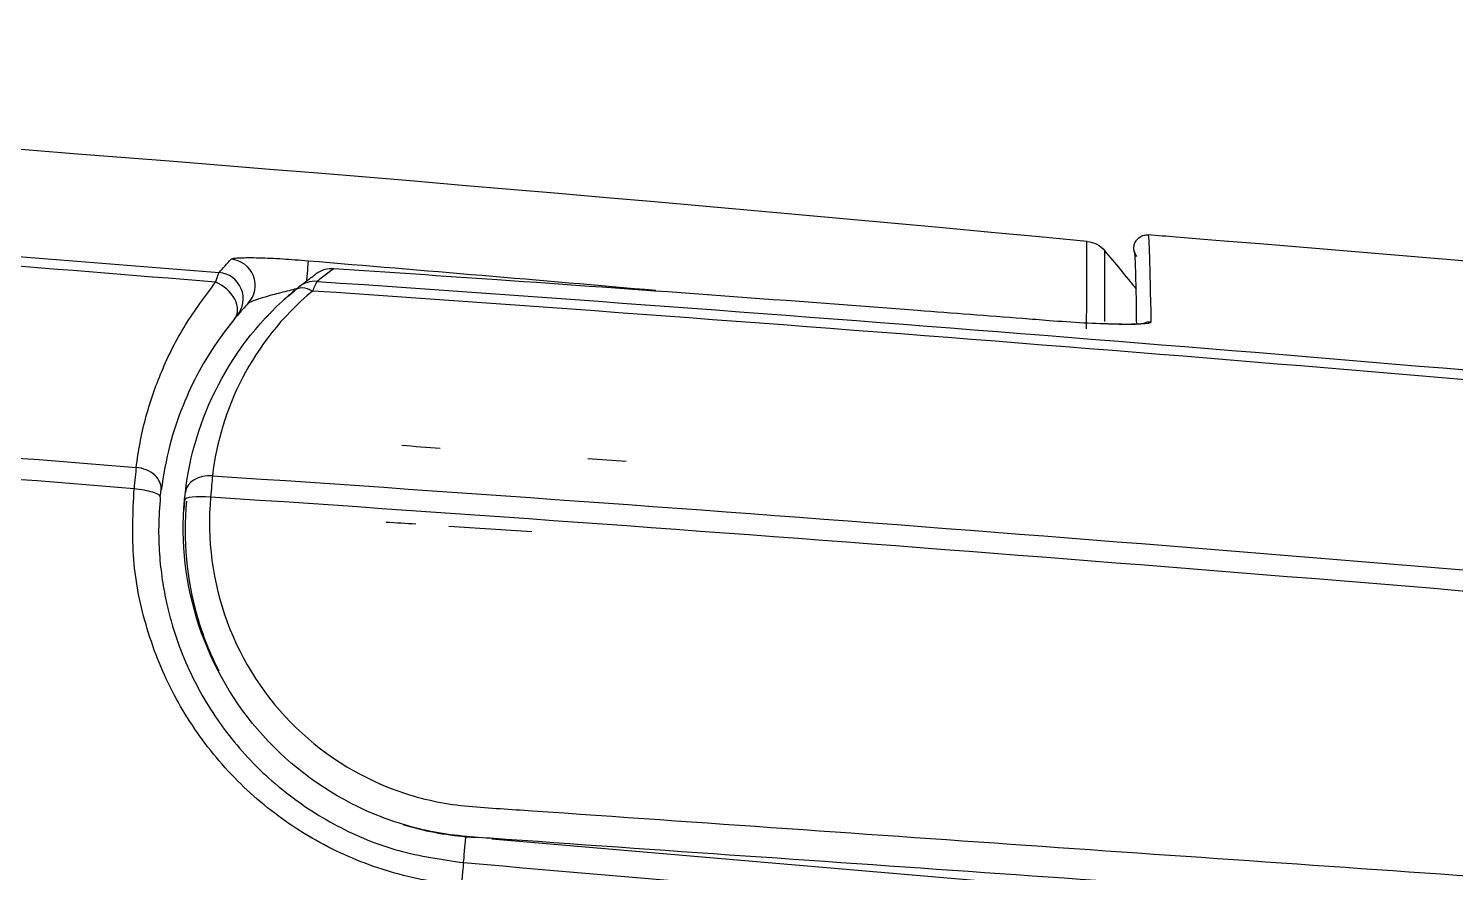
# Model space of a CAD drawing. Header units: millimetres. Extents: x -8699 to 14519, y -2727 to 7848.
# Drawn here: x -8503.6 to -8395.3, y 7097 to 7161.1 of the extents above; entities that cross this region are included whole.
import ezdxf

# ---------------------------------------------------------------- set-up
doc = ezdxf.new("R2010")
doc.units = ezdxf.units.MM
doc.layers.add('1', color=7, linetype='Continuous', true_color=0xffffff)

msp = doc.modelspace()

# ---------------------------------------------------------------- linework, layer by layer
at = {"layer": '1', "color": 8, "linetype": 'Continuous'}
for p, q in [((-8470.43, 7099.75), (-8469.57, 7099.68)), ((-8468.47, 7099.59), (-8422.68, 7095.67))]:
    msp.add_line(p, q, dxfattribs=at)
at = {"layer": '1', "color": 7, "linetype": 'Continuous'}
for centre, major_axis, ratio, start_param, end_param in [((-8488.41, 7141.61), (-1.46, 1.36), 0.993462, 3.141593, 5.378888), ((-8482.56, 7141.5), (0.16, 1.99), 0.000949, 0.149246, 1.329974), ((-8489.32, 7140.59), (-1.53, 1.29), 0.992997, 3.141593, 5.329089), ((-8489.51, 7140.35), (1.54, -1.27), 0.670785, 0, 2.021546)]:
    msp.add_ellipse(centre, major_axis=major_axis, ratio=ratio, start_param=start_param, end_param=end_param, dxfattribs=at)
at = {"layer": '1', "color": 8, "linetype": 'Continuous'}
for centre, major_axis, ratio, start_param, end_param in [((-8482.14, 7139.68), (1.28, -1.54), 0.603152, 2.150038, 3.141593), ((-8481.86, 7139.92), (1.25, -1.56), 0.989918, 2.392512, 3.141593), ((-8418.52, 7137.82), (1, 0.019), 0.996191, 1.471958, 2.047148), ((-8495.55, 7126.29), (-1.99, 0.24), 0.743951, 3.141593, 4.755891), ((-8489.73, 7125.66), (1.99, -0.23), 0.743796, 1.621115, 3.141593), ((-8495.61, 7125.75), (1.99, -0.2), 0.20102, 0, 1.59422), ((-8489.79, 7125.12), (1.99, -0.18), 0.201779, 1.595318, 3.141593), ((-8470.43, 7099.79), (-0.17, -1.99), 0.000983, 0, 1.552704), ((-8470.77, 7095.79), (-0.17, -1.99), 0.01558, 3.141593, 4.570607)]:
    msp.add_ellipse(centre, major_axis=major_axis, ratio=ratio, start_param=start_param, end_param=end_param, dxfattribs=at)
at = {"layer": '1', "color": 7, "linetype": 'Continuous'}
for points in [[(-8423.28, 7144.94), (-8501.08, 7152.3), (-8579.02, 7157.8), (-8657.11, 7161.1)], [(-8423.28, 7144.94), (-8501.07, 7152.3), (-8579.04, 7157.8), (-8657.11, 7161.1)], [(-8416.51, 7145.26), (-8417.22, 7145.32), (-8417.94, 7145.37), (-8418.65, 7145.43)], [(-8423.28, 7144.94), (-8422.75, 7144.89), (-8422.27, 7144.64), (-8421.94, 7144.23)], [(-7994.11, 7093.55), (-8134.16, 7116.44), (-8275.05, 7133.9), (-8416.51, 7145.26)], [(-8419.53, 7141.34), (-8420.33, 7142.31), (-8421.13, 7143.28), (-8421.94, 7144.23)], [(-8483.46, 7141.19), (-8483.74, 7140.95), (-8484.02, 7140.7), (-8484.3, 7140.45)], [(-8486.95, 7140.24), (-8487.23, 7139.94), (-8487.51, 7139.63), (-8487.79, 7139.3)], [(-8487.97, 7139.08), (-8487.87, 7139.2), (-8487.8, 7139.28), (-8487.79, 7139.3)], [(-8493.62, 7125.55), (-8493.6, 7125.74), (-8493.58, 7125.92), (-8493.56, 7126.05)], [(-8470.6, 7097.78), (-8454.69, 7096.42), (-8438.77, 7095.06), (-8422.85, 7093.7)]]:
    msp.add_open_spline(points, degree=3, dxfattribs=at)
at = {"layer": '1', "color": 8, "linetype": 'Continuous'}
for points, knots in [([(-8489.42, 7141.84), (-8502.23, 7142.9), (-8531.44, 7145.19), (-8585.52, 7148.87), (-8626.83, 7151.03), (-8651.72, 7152.1)], [0, 0, 0, 0, 0.237223, 0.540651, 1, 1, 1, 1]), ([(-8651.68, 7152.85), (-8644.9, 7152.55), (-8631.34, 7151.94), (-8611.01, 7150.91), (-8590.68, 7149.78), (-8563.59, 7148.13), (-8536.51, 7146.27), (-8509.45, 7144.22), (-8495.92, 7143.12), (-8489.16, 7142.57)], [0, 0, 0, 0, 0.125001, 0.249997, 0.374992, 0.49999, 0.749992, 0.874995, 1, 1, 1, 1]), ([(-8423.32, 7138.29), (-8423.32, 7138.78), (-8423.31, 7139.79), (-8423.31, 7141.11), (-8423.3, 7142.31), (-8423.3, 7143.6), (-8423.29, 7144.35), (-8423.3, 7144.71), (-8423.31, 7144.89), (-8423.29, 7144.92), (-8423.28, 7144.94)], [0, 0, 0, 0, 0.115016, 0.236679, 0.364988, 0.499946, 0.749919, 0.812432, 0.874953, 1, 1, 1, 1]), ([(-8488.25, 7143.59), (-8488.23, 7143.6), (-8488.19, 7143.63), (-8487.99, 7143.67), (-8487.44, 7143.71), (-8486.18, 7143.71), (-8484.65, 7143.64), (-8483.38, 7143.55), (-8482.73, 7143.5), (-8482.39, 7143.47)], [0, 0, 0, 0, 0.060596, 0.123917, 0.248819, 0.499605, 0.748837, 0.871885, 1, 1, 1, 1]), ([(-8489.42, 7141.84), (-8489.35, 7142.03), (-8489.23, 7142.41), (-8489.18, 7142.52), (-8489.16, 7142.57)], [0, 0, 0, 0, 0.519015, 1, 1, 1, 1]), ([(-8480.46, 7142.86), (-8480.61, 7142.75), (-8480.76, 7142.64), (-8481.18, 7142.32), (-8481.46, 7142.12), (-8481.72, 7141.9)], [0, 0, 0, 0, 0.355872, 0.355872, 1, 1, 1, 1]), ([(-8495.45, 7127.78), (-8495.36, 7128.4), (-8495.19, 7129.63), (-8494.76, 7131.47), (-8494.22, 7133.29), (-8493.29, 7135.69), (-8491.86, 7138.6), (-8490.22, 7140.77), (-8489.42, 7141.84)], [0, 0, 0, 0, 0.12546, 0.250371, 0.376601, 0.501619, 0.75539, 1, 1, 1, 1]), ([(-8482.07, 7141.17), (-8484.43, 7139.2), (-8486.14, 7136.96), (-8488.63, 7132.18), (-8489.36, 7129.7), (-8489.66, 7127.15)], [0, 0, 0, 0, 0.5, 0.5, 1, 1, 1, 1]), ([(-8481.72, 7141.9), (-8481.74, 7141.88), (-8481.77, 7141.82), (-8481.85, 7141.65), (-8481.91, 7141.52), (-8482.01, 7141.3), (-8482.03, 7141.24), (-8482.07, 7141.17)], [0, 0, 0, 0, 0.388516, 0.388516, 0.830637, 0.830637, 1, 1, 1, 1]), ([(-8039.88, 7097.67), (-8041.64, 7097.85), (-8043.48, 7098.04), (-8047.18, 7098.43), (-8049.06, 7098.62), (-8054.78, 7099.22), (-8058.71, 7099.64), (-8070.81, 7100.95), (-8079.31, 7101.88), (-8105.58, 7104.81), (-8123.64, 7106.87), (-8160.28, 7111.02), (-8178.83, 7113.09), (-8216.24, 7117.15), (-8235.13, 7119.16), (-8291.81, 7125), (-8329.75, 7128.71), (-8405.86, 7135.5), (-8443.95, 7138.56), (-8482.07, 7141.17)], [0, 0, 0, 0, 0.015625, 0.015625, 0.03125, 0.03125, 0.0625, 0.0625, 0.125, 0.125, 0.25, 0.25, 0.375, 0.375, 0.5, 0.5, 0.75, 0.75, 1, 1, 1, 1]), ([(-8481.72, 7141.9), (-8443.73, 7139.3), (-8405.76, 7136.24), (-8329.9, 7129.46), (-8292.07, 7125.76), (-8235.57, 7119.91), (-8216.74, 7117.91), (-8179.45, 7113.85), (-8160.95, 7111.78), (-8124.42, 7107.62), (-8106.4, 7105.55), (-8080.2, 7102.6), (-8071.71, 7101.65), (-8055.61, 7099.9), (-8047.98, 7099.08), (-8040.85, 7098.34)], [0, 0, 0, 0, 0.25, 0.25, 0.5, 0.5, 0.625, 0.625, 0.75, 0.75, 0.875, 0.875, 0.9375, 0.9375, 1, 1, 1, 1]), ([(-8652.4, 7137.6), (-8626.14, 7136.47), (-8599.97, 7135.09), (-8547.74, 7131.8), (-8521.64, 7129.9), (-8495.45, 7127.78)], [0, 0, 0, 0, 0.5, 0.5, 1, 1, 1, 1]), ([(-8495.61, 7126.16), (-8521.72, 7128.28), (-8547.85, 7130.2), (-8600.14, 7133.48), (-8626.3, 7134.85), (-8652.47, 7135.98)], [0, 0, 0, 0, 0.5, 0.5, 1, 1, 1, 1]), ([(-8489.66, 7127.15), (-8489.68, 7126.94), (-8489.7, 7126.68), (-8489.75, 7126.14), (-8489.78, 7125.83), (-8489.8, 7125.53)], [0, 0, 0, 0, 0.499876, 0.499876, 1, 1, 1, 1]), ([(-8489.66, 7127.15), (-8450.06, 7124.52), (-8410.47, 7121.41), (-8331.4, 7114.59), (-8291.85, 7110.88), (-8232.97, 7105.1), (-8213.4, 7103.13), (-8184.2, 7100.12), (-8174.52, 7099.12), (-8155.24, 7097.09), (-8145.65, 7096.08), (-8126.61, 7094.12), (-8117.17, 7093.16), (-8098.5, 7091.31), (-8089.22, 7090.41), (-8071.26, 7088.74), (-8062.57, 7087.95), (-8045.95, 7086.52), (-8037.97, 7085.86), (-8030.64, 7085.26)], [0, 0, 0, 0, 0.25, 0.25, 0.5, 0.5, 0.625, 0.625, 0.6875, 0.6875, 0.75, 0.75, 0.8125, 0.8125, 0.875, 0.875, 0.9375, 0.9375, 1, 1, 1, 1]), ([(-8470.78, 7096.07), (-8471.69, 7096.18), (-8473.5, 7096.38), (-8476.16, 7097.04), (-8478.74, 7097.94), (-8482.04, 7099.49), (-8485.87, 7102.02), (-8489.71, 7105.91), (-8492.74, 7110.45), (-8494.76, 7115.47), (-8495.86, 7120.79), (-8495.69, 7124.37), (-8495.61, 7126.16)], [0, 0, 0, 0, 0.062651, 0.124851, 0.187239, 0.250464, 0.375081, 0.500349, 0.6251, 0.750154, 0.875054, 1, 1, 1, 1]), ([(-8491.63, 7125.21), (-8491.91, 7122.28), (-8491.64, 7119.3), (-8490.42, 7115.07), (-8489.86, 7113.68), (-8489.18, 7112.35)], [0, 0, 0, 0, 0.663437, 0.663437, 1, 1, 1, 1]), ([(-8489.8, 7125.53), (-8490.09, 7122.31), (-8489.66, 7119.07), (-8487.44, 7113.05), (-8485.63, 7110.26), (-8480.98, 7105.77), (-8478.13, 7104.04), (-8473.45, 7102.52), (-8471.84, 7102.2), (-8468.62, 7101.92), (-8467.01, 7101.83), (-8452.49, 7100.82), (-8439.59, 7099.92), (-8400.88, 7097.23), (-8375.06, 7095.44), (-8297.69, 7090.06), (-8246.33, 7086.51), (-8182.69, 7082.11), (-8170.01, 7081.24), (-8144.84, 7079.5), (-8132.35, 7078.64), (-8107.68, 7076.95), (-8095.46, 7076.11), (-8071.71, 7074.5), (-8060.32, 7073.73), (-8044.2, 7072.64), (-8039, 7072.28), (-8028.95, 7071.6), (-8024.15, 7071.28), (-8010.65, 7070.36), (-8002.73, 7069.83), (-7992.54, 7069.13), (-7989.41, 7068.92), (-7983.93, 7068.55), (-7981.58, 7068.39), (-7975.76, 7068), (-7973.52, 7067.85), (-7973.5, 7067.85)], [0, 0, 0, 0, 0.015625, 0.015625, 0.03125, 0.03125, 0.046875, 0.046875, 0.054688, 0.054688, 0.0625, 0.0625, 0.125, 0.125, 0.25, 0.25, 0.5, 0.5, 0.5625, 0.5625, 0.625, 0.625, 0.6875, 0.6875, 0.75, 0.75, 0.78125, 0.78125, 0.8125, 0.8125, 0.875, 0.875, 0.90625, 0.90625, 0.9375, 0.9375, 1, 1, 1, 1]), ([(-8030.08, 7083.89), (-8037.47, 7084.48), (-8045.39, 7085.12), (-8062.14, 7086.53), (-8070.92, 7087.3), (-8097.77, 7089.76), (-8116.51, 7091.6), (-8145.29, 7094.54), (-8154.94, 7095.55), (-8174.28, 7097.57), (-8183.99, 7098.57), (-8213.19, 7101.56), (-8232.78, 7103.52), (-8272.16, 7107.37), (-8291.93, 7109.26), (-8331.45, 7112.92), (-8351.22, 7114.69), (-8410.56, 7119.79), (-8450.16, 7122.9), (-8489.8, 7125.53)], [0, 0, 0, 0, 0.0625, 0.0625, 0.125, 0.125, 0.25, 0.25, 0.3125, 0.3125, 0.375, 0.375, 0.5, 0.5, 0.625, 0.625, 0.75, 0.75, 1, 1, 1, 1])]:
    msp.add_open_spline(points, degree=3, knots=knots, dxfattribs=at)
at = {"layer": '1', "color": 7, "linetype": 'Continuous'}
for points, knots in [([(-8419.5, 7143.8), (-8419.57, 7143.88), (-8419.63, 7143.98), (-8419.71, 7144.19), (-8419.73, 7144.31), (-8419.73, 7144.53), (-8419.72, 7144.64), (-8419.64, 7144.86), (-8419.59, 7144.96), (-8419.45, 7145.13), (-8419.37, 7145.21), (-8419.18, 7145.33), (-8419.07, 7145.38), (-8418.86, 7145.43), (-8418.76, 7145.44), (-8418.65, 7145.43)], [0, 0, 0, 0, 0.144147, 0.144147, 0.288295, 0.288295, 0.432442, 0.432442, 0.576589, 0.576589, 0.720737, 0.720737, 0.864884, 0.864884, 1, 1, 1, 1]), ([(-8421.94, 7144.23), (-8421.94, 7144.23), (-8421.96, 7144.2), (-8421.95, 7143.83), (-8421.95, 7142.68), (-8421.95, 7140.89), (-8421.95, 7139.38), (-8421.95, 7138.86)], [0, 0, 0, 0, 0.089539, 0.275969, 0.559394, 0.854138, 1, 1, 1, 1]), ([(-8419.7, 7144.2), (-8419.7, 7144.2), (-8419.69, 7144.19), (-8419.68, 7144.07), (-8419.65, 7143.62), (-8419.61, 7142.77), (-8419.59, 7141.45), (-8419.54, 7139.97), (-8419.55, 7139.02), (-8419.54, 7138.7)], [0, 0, 0, 0, 0.005651, 0.124276, 0.279558, 0.479295, 0.691531, 0.90489, 1, 1, 1, 1]), ([(-8482.46, 7141.97), (-8482.46, 7141.97), (-8482.46, 7141.97), (-8482.24, 7142.14), (-8482.02, 7142.31), (-8481.81, 7142.47)], [0, 0, 0, 0, 0.00001, 0.00001, 1, 1, 1, 1]), ([(-8480.46, 7142.86), (-8480.57, 7142.87), (-8480.69, 7142.87), (-8481.02, 7142.84), (-8481.24, 7142.78), (-8481.57, 7142.63), (-8481.69, 7142.55), (-8481.81, 7142.47)], [0, 0, 0, 0, 0.230573, 0.230573, 0.703624, 0.703624, 1, 1, 1, 1]), ([(-8426.17, 7138.92), (-8426.84, 7138.97), (-8427.5, 7139.03), (-8430.82, 7139.28), (-8433.48, 7139.49), (-8446.78, 7140.5), (-8457.42, 7141.28), (-8472.19, 7142.3), (-8476.33, 7142.59), (-8480.46, 7142.86)], [0, 0, 0, 0, 0.03674, 0.03674, 0.183698, 0.183698, 0.771537, 0.771537, 1, 1, 1, 1]), ([(-8491.72, 7125.89), (-8491.39, 7128.7), (-8490.58, 7131.42), (-8487.85, 7136.66), (-8485.98, 7139.09), (-8483.42, 7141.22)], [0, 0, 0, 0, 0.5, 0.5, 1, 1, 1, 1]), ([(-8483.28, 7141.34), (-8483.47, 7141.29), (-8484.09, 7141.14), (-8484.93, 7140.92), (-8485.73, 7140.7), (-8486.29, 7140.52), (-8486.76, 7140.36), (-8486.89, 7140.28), (-8486.95, 7140.24)], [0, 0, 0, 0, 0.129112, 0.419532, 0.577016, 0.710311, 0.86907, 1, 1, 1, 1]), ([(-8483.42, 7141.22), (-8483.39, 7141.24), (-8483.36, 7141.27), (-8483.28, 7141.34), (-8483.22, 7141.38), (-8483.15, 7141.45), (-8483.12, 7141.47), (-8483.11, 7141.47)], [0, 0, 0, 0, 0.186854, 0.186854, 0.638611, 0.638611, 1, 1, 1, 1]), ([(-8483.11, 7141.47), (-8482.9, 7141.64), (-8482.68, 7141.81), (-8482.46, 7141.97), (-8482.46, 7141.97), (-8482.46, 7141.97)], [0, 0, 0, 0, 0.999989, 0.999989, 1, 1, 1, 1]), ([(-8487.97, 7139.08), (-8488.44, 7138.48), (-8489.45, 7137.18), (-8490.77, 7134.99), (-8492, 7132.39), (-8493.02, 7129.37), (-8493.37, 7127.2), (-8493.56, 7126.05)], [0, 0, 0, 0, 0.149228, 0.323754, 0.523684, 0.749084, 1, 1, 1, 1]), ([(-8485.25, 7139.52), (-8485.27, 7139.5), (-8485.31, 7139.46), (-8485.41, 7139.36), (-8485.47, 7139.29), (-8485.56, 7139.2), (-8485.58, 7139.18), (-8485.6, 7139.16)], [0, 0, 0, 0, 0.478878, 0.478878, 0.887947, 0.887947, 1, 1, 1, 1]), ([(-8418.44, 7138.82), (-8418.44, 7138.74), (-8418.72, 7138.68), (-8419.69, 7138.63), (-8420.36, 7138.63), (-8422.62, 7138.68), (-8424.39, 7138.78), (-8426.17, 7138.92)], [0, 0, 0, 0, 0.25, 0.25, 0.5, 0.5, 1, 1, 1, 1]), ([(-8418.91, 7138.71), (-8418.91, 7138.71), (-8418.91, 7138.7), (-8418.98, 7138.69), (-8419.29, 7138.66), (-8419.94, 7138.64), (-8420.94, 7138.64), (-8421.75, 7138.67), (-8422.19, 7138.69)], [0, 0, 0, 0, 0.007511, 0.098694, 0.246047, 0.464353, 0.728891, 1, 1, 1, 1]), ([(-8491.78, 7125.3), (-8491.77, 7125.43), (-8491.76, 7125.55), (-8491.73, 7125.74), (-8491.73, 7125.82), (-8491.72, 7125.89)], [0, 0, 0, 0, 0.568047, 0.568047, 1, 1, 1, 1]), ([(-8493.62, 7125.55), (-8493.67, 7124.81), (-8493.78, 7123.36), (-8493.71, 7121.25), (-8493.5, 7119.27), (-8493.15, 7117.44), (-8492.42, 7114.64), (-8490.92, 7111.01), (-8488.11, 7106.81), (-8484.54, 7103.25), (-8480.29, 7100.45), (-8475.59, 7098.5), (-8472.26, 7098.02), (-8470.6, 7097.78)], [0, 0, 0, 0, 0.056545, 0.109836, 0.159873, 0.206659, 0.250194, 0.378181, 0.500007, 0.626352, 0.751722, 0.876232, 1, 1, 1, 1]), ([(-7975.55, 7065.27), (-7975.57, 7065.27), (-7977.85, 7065.43), (-7983.75, 7065.84), (-7986.13, 7066), (-7991.68, 7066.39), (-7994.84, 7066.61), (-8005.12, 7067.33), (-8013.13, 7067.89), (-8026.75, 7068.84), (-8031.61, 7069.17), (-8041.72, 7069.88), (-8046.96, 7070.24), (-8063.17, 7071.37), (-8074.63, 7072.17), (-8098.5, 7073.83), (-8110.72, 7074.69), (-8135.43, 7076.41), (-8147.94, 7077.28), (-8173.13, 7079.03), (-8185.82, 7079.92), (-8249.49, 7084.36), (-8300.85, 7087.94), (-8378.25, 7093.33), (-8404.06, 7095.13), (-8442.77, 7097.83), (-8455.68, 7098.72), (-8470.19, 7099.74), (-8471.8, 7099.86), (-8474.98, 7100.56), (-8476.56, 7101.08), (-8481, 7103.08), (-8483.69, 7105.05), (-8488.01, 7109.86), (-8489.67, 7112.72), (-8491.7, 7118.84), (-8492.07, 7122.07), (-8491.78, 7125.3)], [0, 0, 0, 0, 0.0625, 0.0625, 0.09375, 0.09375, 0.125, 0.125, 0.1875, 0.1875, 0.21875, 0.21875, 0.25, 0.25, 0.3125, 0.3125, 0.375, 0.375, 0.4375, 0.4375, 0.5, 0.5, 0.75, 0.75, 0.875, 0.875, 0.9375, 0.9375, 0.945312, 0.945312, 0.953125, 0.953125, 0.96875, 0.96875, 0.984375, 0.984375, 1, 1, 1, 1]), ([(-8491.78, 7125.3), (-8491.79, 7125.22), (-8491.79, 7125.12), (-8491.81, 7124.88), (-8491.82, 7124.72), (-8491.83, 7124.56)], [0, 0, 0, 0, 0.42245, 0.42245, 1, 1, 1, 1])]:
    msp.add_open_spline(points, degree=3, knots=knots, dxfattribs=at)
at = {"layer": '1', "color": 8, "linetype": 'Continuous'}
for points in [[(-8418.65, 7145.43), (-8418.58, 7145.42), (-8418.52, 7143.21), (-8418.44, 7138.82)], [(-8489.16, 7142.57), (-8488.86, 7142.92), (-8488.56, 7143.26), (-8488.25, 7143.59)], [(-8482.39, 7143.47), (-8473.6, 7142.74), (-8464.81, 7142), (-8456.02, 7141.23)], [(-8475.3, 7129.46), (-8474.33, 7129.39), (-8473.36, 7129.32), (-8472.38, 7129.25)], [(-8461.18, 7128.46), (-8460.21, 7128.39), (-8459.23, 7128.32), (-8458.26, 7128.25)], [(-8495.45, 7127.78), (-8495.5, 7127.36), (-8495.56, 7126.78), (-8495.61, 7126.16)], [(-8474.23, 7123.47), (-8474.97, 7123.52), (-8475.72, 7123.56), (-8476.47, 7123.61)], [(-8465.41, 7122.88), (-8467.52, 7123.02), (-8469.62, 7123.16), (-8471.72, 7123.3)], [(-8475.15, 7100.66), (-8473.62, 7100.2), (-8472.03, 7099.89), (-8470.43, 7099.75)]]:
    msp.add_open_spline(points, degree=3, dxfattribs=at)

doc.saveas('drawing.dxf')
